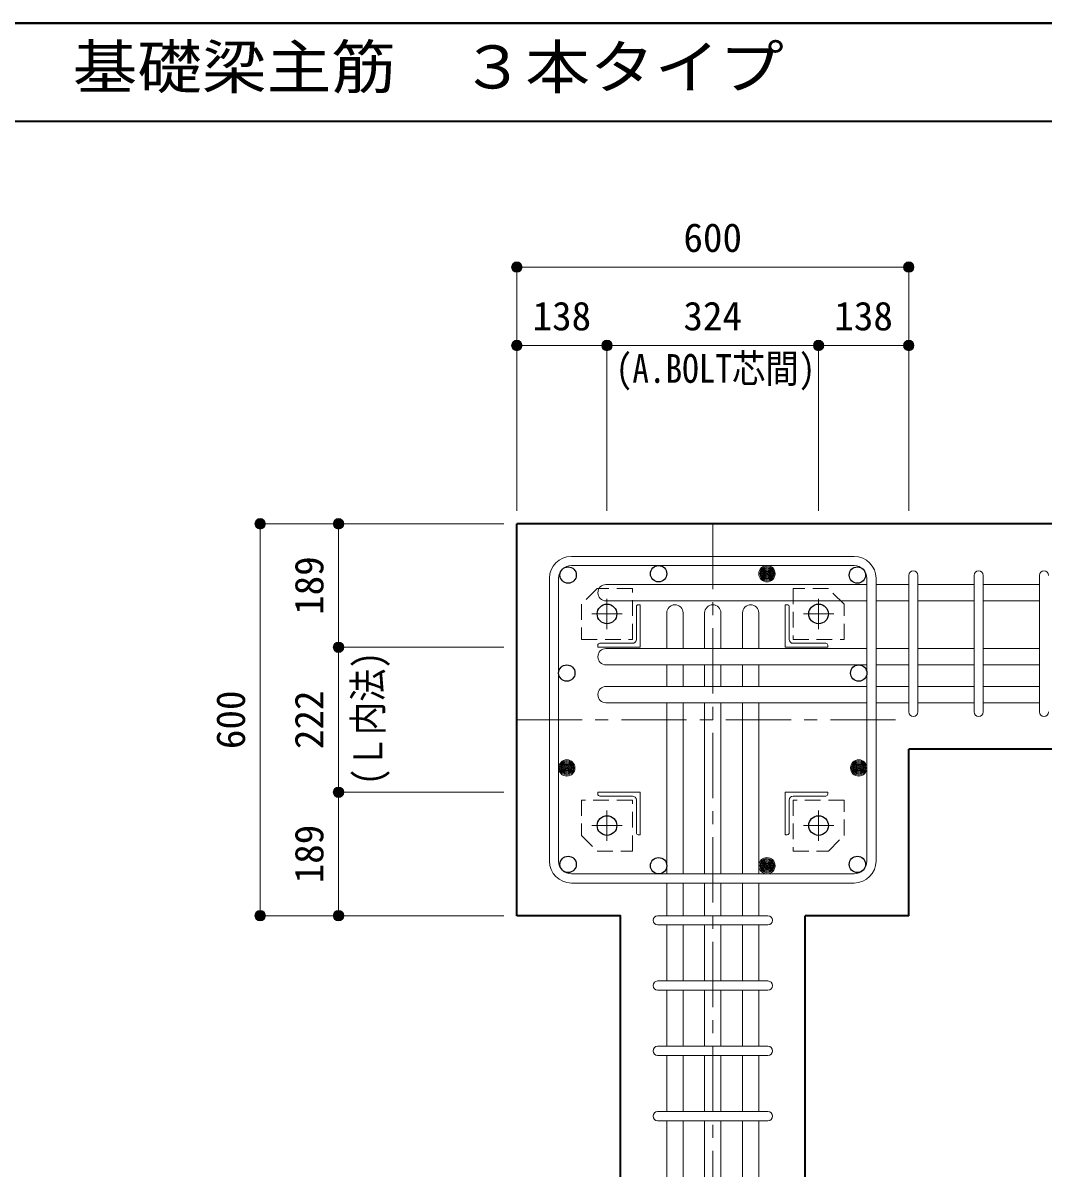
# Model space of a CAD drawing. Units: millimetres at full size, sheet at 1:20. Extents: x -3982 to 3969, y -2797 to 2801.
# Drawn here: x -628 to 935, y 1034 to 2801 of the extents above; entities that cross this region are included whole.
import ezdxf
from ezdxf.enums import TextEntityAlignment as Align

# ---------------------------------------------------------------- set-up
doc = ezdxf.new("R2010")
doc.units = ezdxf.units.MM
doc.header["$LTSCALE"] = 20
doc.header["$PDMODE"] = 32
doc.header["$PDSIZE"] = 12
doc.linetypes.add('CHAIN1', pattern=[8, 5, -1, 1, -1])
doc.linetypes.add('DASHED1', pattern=[1.8, 1.2, -0.6])
for name, color, linetype, lineweight in [('6-1_躯体線', 2, 'Continuous', 35), ('6-2_A.Bolt_', 4, 'Continuous', 9), ('6-3_柱型主筋', 4, 'Continuous', 9), ('6-4_フープ', 7, 'Continuous', 18), ('6-5_梁主筋', 7, 'Continuous', 18), ('6-6_S.T.P.', 7, 'Continuous', 18), ('6-7_文字', 7, 'Continuous', 18), ('6-9', 4, 'DASHED1', 9), ('6-D_寸法', 4, 'Continuous', 9), ('F-0_枠', 6, 'Continuous', 40)]:
    doc.layers.add(name, color=color, linetype=linetype, lineweight=lineweight)
doc.styles.add('ＭＳ ゴシック', font='')
doc.styles.get('ＭＳ ゴシック').set_extended_font_data('MS Gothic')

msp = doc.modelspace()

# ---------------------------------------------------------------- linework, layer by layer
at = {"layer": '6-1_躯体線'}
for p, q in [((1128.29, 2034.12), (128.29, 2034.12)), ((128.29, 1434.12), (128.29, 2034.12)), ((1128.29, 1689.12), (728.29, 1689.12)), ((728.29, 1434.12), (728.29, 1689.12)), ((569.79, 1034.12), (569.79, 1434.12)), ((728.29, 1434.12), (569.79, 1434.12))]:
    msp.add_line(p, q, dxfattribs=at)
msp.add_lwpolyline([(286.79, 1034.12), (286.79, 1434.12), (128.29, 1434.12)], dxfattribs=at)
at = {"layer": '6-2_A.Bolt_', "linetype": 'CHAIN1'}
for p, q in [((266.29, 1872.93), (266.29, 1919.42)), ((590.29, 1872.92), (590.29, 1919.42)), ((289.49, 1896.12), (242.99, 1896.12)), ((567.09, 1896.12), (613.59, 1896.12)), ((266.29, 1595.32), (266.29, 1548.82)), ((590.29, 1595.32), (590.29, 1548.82)), ((289.49, 1572.12), (242.99, 1572.12)), ((567.09, 1572.12), (613.59, 1572.12))]:
    msp.add_line(p, q, dxfattribs=at)
at = {"layer": '6-2_A.Bolt_'}
for p, q in [((317.29, 1910.12), (314.29, 1910.12)), ((317.29, 1910.12), (317.29, 1845.12)), ((539.29, 1910.12), (539.29, 1845.12)), ((539.29, 1910.12), (542.29, 1910.12)), ((311.29, 1907.12), (311.29, 1857.12)), ((545.29, 1907.12), (545.29, 1857.12)), ((252.29, 1845.12), (252.29, 1848.12)), ((252.29, 1845.12), (317.29, 1845.12)), ((255.29, 1851.13), (305.29, 1851.13)), ((604.29, 1845.12), (539.29, 1845.12)), ((601.29, 1851.12), (551.29, 1851.12)), ((604.29, 1845.12), (604.29, 1848.12)), ((252.29, 1623.12), (317.29, 1623.12)), ((252.29, 1623.12), (252.29, 1620.12)), ((255.29, 1617.12), (305.29, 1617.12)), ((311.29, 1561.12), (311.29, 1611.12)), ((317.29, 1558.12), (317.29, 1623.12)), ((604.29, 1623.12), (539.29, 1623.12)), ((539.29, 1558.12), (539.29, 1623.12)), ((545.29, 1561.12), (545.29, 1611.12)), ((601.29, 1617.12), (551.29, 1617.12)), ((604.29, 1623.12), (604.29, 1620.13)), ((317.29, 1558.12), (314.29, 1558.12)), ((539.29, 1558.12), (542.29, 1558.12))]:
    msp.add_line(p, q, dxfattribs=at)
at = {"layer": '6-2_A.Bolt_', "color": 3, "lineweight": 25}
for centre in [(266.29, 1896.12), (590.29, 1896.12), (266.29, 1572.12), (590.29, 1572.12)]:
    msp.add_circle(centre, 15, dxfattribs=at)
at = {"layer": '6-2_A.Bolt_'}
for centre, radius, start, end in [((314.29, 1907.12), 3, 90, 180), ((542.29, 1907.12), 3, 0, 90), ((305.29, 1857.12), 6, 270, 0), ((551.29, 1857.12), 6, 180, 270), ((255.29, 1848.12), 3, 90, 180), ((601.29, 1848.12), 3, 0, 90), ((255.29, 1620.12), 3, 180, 270), ((305.29, 1611.12), 6, 0, 90), ((551.29, 1611.12), 6, 90, 180), ((601.29, 1620.13), 3, 270, 0), ((314.29, 1561.12), 3, 180, 270), ((542.29, 1561.12), 3, 270, 0)]:
    msp.add_arc(centre, radius, start, end, dxfattribs=at)
at = {"layer": '6-3_柱型主筋', "color": 3, "lineweight": 25}
for centre in [(206.84, 1955.57), (345.29, 1957.62), (649.74, 1955.57), (204.79, 1805.62), (651.79, 1805.62), (206.84, 1512.67), (345.29, 1510.62), (649.74, 1512.67)]:
    msp.add_circle(centre, 12.5, dxfattribs=at)
at = {"layer": '6-3_柱型主筋'}
for centre, radius in [((511.29, 1957.62), 12.5), ((511.29, 1957.62), 11), ((511.29, 1957.62), 9.5), ((511.29, 1957.62), 8), ((511.29, 1957.62), 6.5), ((511.29, 1957.62), 5), ((511.29, 1957.62), 3.5), ((511.29, 1957.62), 2), ((511.29, 1957.62), 0.5), ((204.79, 1660.31), 12.5), ((204.79, 1660.31), 11), ((204.79, 1660.31), 9.5), ((204.79, 1660.31), 8), ((204.79, 1660.31), 6.5), ((204.79, 1660.31), 5), ((204.79, 1660.31), 3.5), ((204.79, 1660.31), 2), ((204.79, 1660.31), 0.5), ((651.79, 1660.31), 12.5), ((651.79, 1660.31), 11), ((651.79, 1660.31), 9.5), ((651.79, 1660.31), 8), ((651.79, 1660.31), 6.5), ((651.79, 1660.31), 5), ((651.79, 1660.31), 3.5), ((651.79, 1660.31), 2), ((651.79, 1660.31), 0.5), ((511.29, 1510.62), 12.5), ((511.29, 1510.62), 11), ((511.29, 1510.62), 9.5), ((511.29, 1510.62), 8), ((511.29, 1510.62), 6.5), ((511.29, 1510.62), 5), ((511.29, 1510.62), 3.5), ((511.29, 1510.62), 2), ((511.29, 1510.62), 0.5)]:
    msp.add_circle(centre, radius, dxfattribs=at)
at = {"layer": '6-4_フープ'}
for p, q in [((644.79, 1984.12), (211.79, 1984.12)), ((644.79, 1970.12), (211.79, 1970.12)), ((178.29, 1517.62), (178.29, 1950.62)), ((192.29, 1517.62), (192.29, 1950.62)), ((664.29, 1517.62), (664.29, 1950.62)), ((678.29, 1517.62), (678.29, 1950.62)), ((644.79, 1498.12), (211.79, 1498.12)), ((644.79, 1484.12), (211.79, 1484.12))]:
    msp.add_line(p, q, dxfattribs=at)
for centre, radius, start, end in [((211.79, 1950.62), 33.5, 90, 180), ((644.79, 1950.62), 33.5, 0, 90), ((211.79, 1950.62), 19.5, 90, 180), ((644.79, 1950.62), 19.5, 0, 90), ((211.79, 1517.62), 33.5, 180, 270), ((211.79, 1517.62), 19.5, 180, 270), ((644.79, 1517.62), 19.5, 270, 0), ((644.79, 1517.62), 33.5, 270, 0)]:
    msp.add_arc(centre, radius, start, end, dxfattribs=at)
at = {"layer": '6-5_梁主筋'}
for p, q in [((264.79, 1941.07), (664.29, 1941.07)), ((728.29, 1941.07), (678.29, 1941.07)), ((828.29, 1941.07), (742.29, 1941.07)), ((928.29, 1941.07), (842.29, 1941.07)), ((264.79, 1916.07), (664.29, 1916.07)), ((728.29, 1916.07), (678.29, 1916.07)), ((828.29, 1916.07), (742.29, 1916.07)), ((928.29, 1916.07), (842.29, 1916.07)), ((357.79, 1897.61), (357.79, 1843.12)), ((382.79, 1897.61), (382.79, 1843.12)), ((415.79, 1897.61), (415.79, 1843.12)), ((440.79, 1897.61), (440.79, 1843.12)), ((473.79, 1897.61), (473.79, 1843.12)), ((498.79, 1897.61), (498.79, 1843.12)), ((264.79, 1843.12), (664.29, 1843.12)), ((728.29, 1843.12), (678.29, 1843.12)), ((828.29, 1843.12), (742.29, 1843.12)), ((928.29, 1843.12), (842.29, 1843.12)), ((264.79, 1818.12), (664.29, 1818.12)), ((357.79, 1818.12), (357.79, 1785.12)), ((382.79, 1818.12), (382.79, 1785.12)), ((415.79, 1818.12), (415.79, 1785.12)), ((440.79, 1818.12), (440.79, 1785.12)), ((473.79, 1818.12), (473.79, 1785.12)), ((498.79, 1818.12), (498.79, 1785.12)), ((728.29, 1818.12), (678.29, 1818.12)), ((828.29, 1818.12), (742.29, 1818.12)), ((928.29, 1818.12), (842.29, 1818.12)), ((264.79, 1785.12), (664.29, 1785.12)), ((728.29, 1785.12), (678.29, 1785.12)), ((828.29, 1785.12), (742.29, 1785.12)), ((928.29, 1785.12), (842.29, 1785.12)), ((264.79, 1760.12), (664.29, 1760.12)), ((357.79, 1760.12), (357.79, 1498.12)), ((382.79, 1760.12), (382.79, 1498.12)), ((415.79, 1760.12), (415.79, 1498.12)), ((440.79, 1760.12), (440.79, 1498.12)), ((473.79, 1760.12), (473.79, 1498.12)), ((498.79, 1760.12), (498.79, 1498.12)), ((728.29, 1760.12), (678.29, 1760.12)), ((828.29, 1760.12), (742.29, 1760.12)), ((928.29, 1760.12), (842.29, 1760.12)), ((357.79, 1484.12), (357.79, 1434.12)), ((382.79, 1484.12), (382.79, 1434.12)), ((415.79, 1484.12), (415.79, 1434.12)), ((440.79, 1484.12), (440.79, 1434.12)), ((473.79, 1484.12), (473.79, 1434.12)), ((498.79, 1484.12), (498.79, 1434.12)), ((357.79, 1420.12), (357.79, 1334.12)), ((382.79, 1420.12), (382.79, 1334.12)), ((415.79, 1420.12), (415.79, 1334.12)), ((440.79, 1420.12), (440.79, 1334.12)), ((473.79, 1420.12), (473.79, 1334.12)), ((498.79, 1420.12), (498.79, 1334.12)), ((357.79, 1320.12), (357.79, 1234.12)), ((382.79, 1320.12), (382.79, 1234.12)), ((415.79, 1320.12), (415.79, 1234.12)), ((440.79, 1320.12), (440.79, 1234.12)), ((473.79, 1320.12), (473.79, 1234.12)), ((498.79, 1320.12), (498.79, 1234.12)), ((357.79, 1220.12), (357.79, 1134.12)), ((382.79, 1220.12), (382.79, 1134.12)), ((415.79, 1220.12), (415.79, 1134.12)), ((440.79, 1220.12), (440.79, 1134.12)), ((473.79, 1220.12), (473.79, 1134.12)), ((498.79, 1220.12), (498.79, 1134.12)), ((357.79, 1120.12), (357.79, 1034.12)), ((382.79, 1120.12), (382.79, 1034.12)), ((415.79, 1120.12), (415.79, 1034.12)), ((440.79, 1120.12), (440.79, 1034.12)), ((473.79, 1120.12), (473.79, 1034.12)), ((498.79, 1120.12), (498.79, 1034.12))]:
    msp.add_line(p, q, dxfattribs=at)
for centre, start, end in [((264.79, 1928.57), 90, 180), ((264.79, 1928.57), 180, 270), ((370.29, 1897.61), 90, 180), ((370.29, 1897.61), 0, 90), ((428.29, 1897.61), 90, 180), ((428.29, 1897.61), 0, 90), ((486.29, 1897.61), 90, 180), ((486.29, 1897.61), 0, 90), ((264.79, 1830.62), 90, 180), ((264.79, 1830.62), 180, 270), ((264.79, 1772.62), 90, 180), ((264.79, 1772.62), 180, 270)]:
    msp.add_arc(centre, 12.5, start, end, dxfattribs=at)
at = {"layer": '6-6_S.T.P.'}
for p, q in [((728.29, 1746.12), (728.29, 1954.68)), ((728.29, 1746.12), (728.29, 1954.68)), ((728.29, 1746.12), (728.29, 1954.68)), ((728.29, 1746.12), (728.29, 1954.68)), ((742.29, 1746.12), (742.29, 1954.68)), ((742.29, 1746.12), (742.29, 1954.68)), ((742.29, 1746.12), (742.29, 1954.68)), ((742.29, 1746.12), (742.29, 1954.68)), ((828.29, 1746.12), (828.29, 1954.68)), ((842.29, 1746.12), (842.29, 1954.68)), ((928.29, 1746.12), (928.29, 1954.68)), ((343.79, 1434.12), (512.4, 1434.12)), ((343.79, 1420.12), (512.4, 1420.12)), ((343.79, 1334.12), (512.4, 1334.12)), ((343.79, 1320.12), (512.4, 1320.12)), ((343.79, 1234.12), (512.4, 1234.12)), ((343.79, 1220.12), (512.4, 1220.12)), ((343.79, 1134.12), (512.4, 1134.12)), ((343.79, 1120.12), (512.4, 1120.12))]:
    msp.add_line(p, q, dxfattribs=at)
for centre, start, end in [((735.29, 1955.07), 0, 180), ((735.29, 1955.07), 0, 180), ((735.29, 1955.07), 0, 180), ((735.29, 1955.07), 0, 180), ((835.29, 1955.07), 0, 180), ((935.29, 1955.07), 0, 180), ((735.29, 1746.12), 180, 0), ((735.29, 1746.12), 180, 0), ((735.29, 1746.12), 180, 0), ((735.29, 1746.12), 180, 0), ((835.29, 1746.12), 180, 0), ((935.29, 1746.12), 180, 0), ((343.79, 1427.12), 90, 270), ((343.79, 1427.12), 90, 270), ((343.79, 1427.12), 90, 270), ((343.79, 1427.12), 90, 270), ((512.79, 1427.12), 270, 90), ((512.79, 1427.12), 270, 90), ((512.79, 1427.12), 270, 90), ((512.79, 1427.12), 270, 90), ((343.79, 1327.12), 90, 270), ((512.79, 1327.12), 270, 90), ((343.79, 1227.12), 90, 270), ((512.79, 1227.12), 270, 90), ((343.79, 1127.12), 90, 270), ((512.79, 1127.12), 270, 90)]:
    msp.add_arc(centre, 7, start, end, dxfattribs=at)
at = {"layer": '6-9'}
for points in [[(227.29, 1857.12), (305.29, 1857.12), (305.29, 1935.13), (251.29, 1935.13), (227.29, 1911.13)], [(551.29, 1935.12), (551.29, 1857.12), (629.29, 1857.12), (629.29, 1911.12), (605.29, 1935.12)], [(305.29, 1533.12), (305.29, 1611.12), (227.29, 1611.12), (227.29, 1557.12), (251.29, 1533.12)], [(629.29, 1611.12), (551.29, 1611.12), (551.29, 1533.12), (605.29, 1533.12), (629.29, 1557.12)]]:
    msp.add_lwpolyline(points, close=True, dxfattribs=at)
at = {"layer": '6-D_寸法'}
for p, q in [((128.29, 2427.15), (728.29, 2427.15)), ((728.29, 2427.15), (728.29, 2307.15)), ((128.29, 2307.15), (266.29, 2307.15)), ((266.29, 2307.15), (266.29, 2054.12)), ((266.29, 2307.15), (590.29, 2307.15)), ((590.29, 2307.15), (590.29, 2054.12)), ((590.29, 2307.15), (728.29, 2307.15)), ((728.29, 2307.15), (728.29, 2054.12)), ((-264.74, 2034.12), (-144.74, 2034.12)), ((-264.74, 2034.12), (-264.74, 1434.12)), ((-144.74, 2034.12), (108.29, 2034.12)), ((-144.74, 2034.12), (-144.74, 1845.12)), ((-144.74, 1845.12), (108.29, 1845.12)), ((-144.74, 1845.12), (-144.74, 1623.12)), ((-144.74, 1623.12), (108.29, 1623.12)), ((-144.74, 1623.12), (-144.74, 1434.12))]:
    msp.add_line(p, q, dxfattribs=at)
at = {"layer": '6-D_寸法', "linetype": 'CHAIN1'}
for p, q in [((428.29, 2034.12), (428.29, 1034.12)), ((128.29, 1734.12), (728.29, 1734.12))]:
    msp.add_line(p, q, dxfattribs=at)
at = {"layer": '6-D_寸法'}
for points in [[(128.29, 2427.15), (128.29, 2307.15), (128.29, 2054.12)], [(-264.74, 1434.12), (-144.74, 1434.12), (108.29, 1434.12)]]:
    msp.add_lwpolyline(points, dxfattribs=at)
for centre, radius in [((128.29, 2427.15), 8), ((128.29, 2427.15), 7.2), ((128.29, 2427.15), 6.4), ((128.29, 2427.15), 5.6), ((128.29, 2427.15), 4.8), ((128.29, 2427.15), 4), ((128.29, 2427.15), 3.2), ((128.29, 2427.15), 2.4), ((128.29, 2427.15), 1.6), ((128.29, 2427.15), 0.8), ((728.29, 2427.15), 8), ((728.29, 2427.15), 7.2), ((728.29, 2427.15), 6.4), ((728.29, 2427.15), 5.6), ((728.29, 2427.15), 4.8), ((728.29, 2427.15), 4), ((728.29, 2427.15), 3.2), ((728.29, 2427.15), 2.4), ((728.29, 2427.15), 1.6), ((728.29, 2427.15), 0.8), ((128.29, 2307.15), 8), ((128.29, 2307.15), 7.2), ((266.29, 2307.15), 8), ((266.29, 2307.15), 7.2), ((590.29, 2307.15), 8), ((590.29, 2307.15), 7.2), ((728.29, 2307.15), 8), ((728.29, 2307.15), 7.2), ((128.29, 2307.15), 6.4), ((128.29, 2307.15), 5.6), ((128.29, 2307.15), 4.8), ((128.29, 2307.15), 4), ((128.29, 2307.15), 3.2), ((128.29, 2307.15), 2.4), ((128.29, 2307.15), 1.6), ((128.29, 2307.15), 0.8), ((266.29, 2307.15), 6.4), ((266.29, 2307.15), 5.6), ((266.29, 2307.15), 4.8), ((266.29, 2307.15), 4), ((266.29, 2307.15), 3.2), ((266.29, 2307.15), 2.4), ((266.29, 2307.15), 1.6), ((266.29, 2307.15), 0.8), ((590.29, 2307.15), 6.4), ((590.29, 2307.15), 5.6), ((590.29, 2307.15), 4.8), ((590.29, 2307.15), 4), ((590.29, 2307.15), 3.2), ((590.29, 2307.15), 2.4), ((590.29, 2307.15), 1.6), ((590.29, 2307.15), 0.8), ((728.29, 2307.15), 6.4), ((728.29, 2307.15), 5.6), ((728.29, 2307.15), 4.8), ((728.29, 2307.15), 4), ((728.29, 2307.15), 3.2), ((728.29, 2307.15), 2.4), ((728.29, 2307.15), 1.6), ((728.29, 2307.15), 0.8), ((-264.74, 2034.12), 8), ((-264.74, 2034.12), 7.2), ((-264.74, 2034.12), 6.4), ((-264.74, 2034.12), 5.6), ((-264.74, 2034.12), 4.8), ((-264.74, 2034.12), 4), ((-264.74, 2034.12), 3.2), ((-264.74, 2034.12), 2.4), ((-264.74, 2034.12), 1.6), ((-264.74, 2034.12), 0.8), ((-144.74, 2034.12), 8), ((-144.74, 2034.12), 7.2), ((-144.74, 2034.12), 6.4), ((-144.74, 2034.12), 5.6), ((-144.74, 2034.12), 4.8), ((-144.74, 2034.12), 4), ((-144.74, 2034.12), 3.2), ((-144.74, 2034.12), 2.4), ((-144.74, 2034.12), 1.6), ((-144.74, 2034.12), 0.8), ((-144.74, 1845.12), 8), ((-144.74, 1845.12), 7.2), ((-144.74, 1845.12), 6.4), ((-144.74, 1845.12), 5.6), ((-144.74, 1845.12), 4.8), ((-144.74, 1845.12), 4), ((-144.74, 1845.12), 3.2), ((-144.74, 1845.12), 2.4), ((-144.74, 1845.12), 1.6), ((-144.74, 1845.12), 0.8), ((-144.74, 1623.12), 8), ((-144.74, 1623.12), 7.2), ((-144.74, 1623.12), 6.4), ((-144.74, 1623.12), 5.6), ((-144.74, 1623.12), 4.8), ((-144.74, 1623.12), 4), ((-144.74, 1623.12), 3.2), ((-144.74, 1623.12), 2.4), ((-144.74, 1623.12), 1.6), ((-144.74, 1623.12), 0.8), ((-264.74, 1434.12), 8), ((-264.74, 1434.12), 7.2), ((-264.74, 1434.12), 6.4), ((-264.74, 1434.12), 5.6), ((-264.74, 1434.12), 4.8), ((-264.74, 1434.12), 4), ((-264.74, 1434.12), 3.2), ((-264.74, 1434.12), 2.4), ((-264.74, 1434.12), 1.6), ((-264.74, 1434.12), 0.8), ((-144.74, 1434.12), 8), ((-144.74, 1434.12), 7.2), ((-144.74, 1434.12), 6.4), ((-144.74, 1434.12), 5.6), ((-144.74, 1434.12), 4.8), ((-144.74, 1434.12), 4), ((-144.74, 1434.12), 3.2), ((-144.74, 1434.12), 2.4), ((-144.74, 1434.12), 1.6), ((-144.74, 1434.12), 0.8)]:
    msp.add_circle(centre, radius, dxfattribs=at)
at = {"layer": '6-D_寸法', "color": 7}
for p in [(128.29, 2427.15), (728.29, 2427.15), (128.29, 2307.15), (266.29, 2307.15), (590.29, 2307.15), (728.29, 2307.15), (-264.74, 2034.12), (-144.74, 2034.12), (-144.74, 1845.12), (-144.74, 1623.12), (-264.74, 1434.12), (-144.74, 1434.12)]:
    msp.add_point(p, dxfattribs=at)
at = {"layer": 'F-0_枠'}
msp.add_line((-3981.92, 2800.77), (3969.4, 2800.77), dxfattribs=at)
at = {"layer": 'F-0_枠', "color": 2, "lineweight": 35}
msp.add_line((-3981.92, 2650.77), (2482.4, 2650.77), dxfattribs=at)

# ---------------------------------------------------------------- texts
at = {"layer": '6-7_文字', "color": 2, "style": 'ＭＳ ゴシック', "width": 1.1}
msp.add_text('\u3000\u3000基礎梁主筋\u3000３本タイプ', height=65.98, dxfattribs=at).set_placement((-749.76, 2680.77), align=Align.BOTTOM_LEFT)
at = {"layer": '6-D_寸法', "style": 'ＭＳ ゴシック'}
for s, p in [('600', (383.29, 2437.15)), ('138', (152.29, 2317.15)), ('324', (383.29, 2317.15)), ('138', (614.29, 2317.15))]:
    msp.add_text(s, height=43.99, dxfattribs=at).set_placement(p, align=Align.BOTTOM_LEFT)
at = {"layer": '6-D_寸法', "style": 'ＭＳ ゴシック', "width": 0.85}
msp.add_text('(A.BOLT芯間)', height=43.99, dxfattribs=at).set_placement((279.7, 2236.76), align=Align.BOTTOM_LEFT)
at = {"layer": '6-D_寸法', "style": 'ＭＳ ゴシック'}
for s, p in [('189', (-154.74, 1894.62)), ('600', (-274.74, 1689.12)), ('222', (-154.74, 1689.12)), ('189', (-154.74, 1483.62))]:
    msp.add_text(s, height=43.99, rotation=90, dxfattribs=at).set_placement(p, align=Align.BOTTOM_LEFT)
at = {"layer": '6-D_寸法', "style": 'ＭＳ ゴシック', "width": 0.85}
msp.add_text('(Ｌ内法)', height=43.99, rotation=90, dxfattribs=at).set_placement((-64.52, 1634.12), align=Align.BOTTOM_LEFT)

doc.saveas('drawing.dxf')
